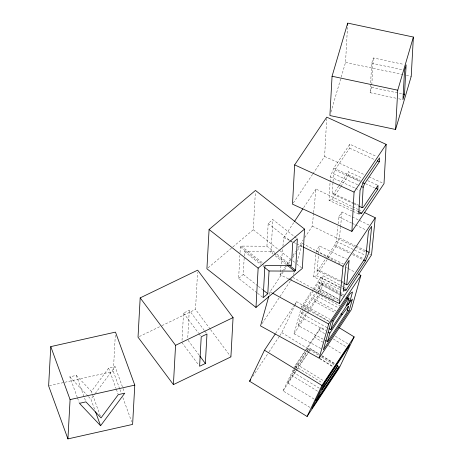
<?xml version="1.0" encoding="UTF-8"?>
<svg xmlns="http://www.w3.org/2000/svg" width="462" height="462" viewBox="0 0 462 462"><rect width="100%" height="100%" fill="white"/><g stroke="black" fill="none" stroke-linecap="round" stroke-linejoin="round"><path stroke-width="0.35" stroke-dasharray="2.31 1.73" d="M119.675 388.848L113.323 371.402L115.402 333.541M182.028 340.367L183.53 313.057L189.281 310.285L204.383 330.538M187.78 337.595L189.281 310.285M210.193 329.123L195.518 309.453L197.563 272.303M257.022 292.821L238.623 278.326L239.882 255.469M240.038 252.61L240.35 246.893L241.314 246.084L266.932 246.223L274.734 252.373M238.623 278.326L243.266 274.422L244.242 256.641M244.282 255.931L244.513 251.663L270.131 251.796L272.921 253.996M232.871 246.939L253.303 229.735L255.382 191.869M266.932 246.223L268.179 223.464L272.823 219.554L294.005 236.244M270.131 251.796L271.09 250.987L272.823 219.554M312.97 173.747L324.613 156.445L326.732 117.868M352.298 211.036L329.054 200.381L330.035 182.519M330.076 181.809L330.353 176.807L333.778 168.104L349.832 144.242L376.299 156.375M353.661 203.748L332.357 193.982L333.01 182.068M333.05 181.37L333.472 173.66L334.892 170.056L349.613 148.169L349.832 144.242M330.913 112.087L345.536 62.393L347.464 27.385M340.881 186.411L348.105 175.675L348.319 171.743L361.879 177.957M395.957 98.192L370.102 92.7L371.719 63.236L373.284 57.917L404.031 64.449M370.102 92.7L371.667 87.387L373.284 57.917M288.45 278.805L280.076 274.751L282.64 249.041M282.923 246.188L283.778 237.618L294.115 222.026M304.724 237.572L312.277 226.172L313.559 213.323M313.629 212.607L315.979 189.039L352.056 206.52M339.437 289.304L313.669 276.825L316.048 252.939M316.123 252.235L316.262 250.831L319.479 245.969L346.535 259.078M342.81 282.911L317.042 270.426L319.479 245.969M326.946 256.797L334.875 244.831L336.365 241.28L337.826 226.605M338.103 223.81L338.802 216.828L342.024 211.966L351.686 216.649M313.669 276.825L316.516 275.681L335.839 246.535L339.431 237.965L340.482 227.425M340.552 226.721L342.024 211.966M269.288 294.519L270.051 291.788L283.963 270.801M293.503 274.619L294.265 271.887M296.927 262.329L302.252 243.214L335.655 261.579M320.836 348.504L294.023 333.766L301.057 308.506M301.247 307.825L301.628 306.456L312.67 289.801M323.134 339.206L298.192 325.491L300.571 316.961L304.158 311.55M327.084 327.598L301.519 313.548L302.252 310.92M302.437 310.262L303.898 305.012L313.611 290.355M316.285 291.268L318.012 287.843L319.606 282.138L340.806 293.792M307.617 311.278L317.515 296.35L319.207 290.275L338.536 300.901M338.71 299.503L318.757 288.536L320.842 284.401L323.215 275.866L340.055 285.123M320.339 292.914L323.111 282.958L339.322 291.868M279.799 335.655L281.785 332.657L294.496 306.167M294.808 305.521L296.668 301.646L329.083 321.512M309.944 407.386L283.039 390.892L293.416 369.265M293.722 368.63L294.941 366.083L304.799 351.212M314.044 399.053L287.745 382.934L291.464 375.179L295.391 369.259M319.254 388.201L292.954 372.077L294.814 368.202M295.126 367.556L296.673 364.327L305.769 350.606M307.565 350.895L309.055 347.794L319.45 354.163M309.095 351.409L310.285 348.931L319.461 354.556M306.167 350.011L319.213 330.324L320.703 327.223L325.594 330.22M303.655 207.629L315.979 189.039M280.076 274.751L286.434 265.153M286.833 264.559L291.204 257.958M292.798 255.561L295.582 251.363M297.967 247.765L303.13 239.969M284.361 270.201L287.942 264.801M288.34 264.2L291.118 260.008M292.712 257.605L295.495 253.407M297.482 250.41L302.252 243.214M262.133 323.527L290.361 280.948M290.754 280.347L291.949 278.546M275.6 333.431L294.681 304.643M295.079 304.042L296.668 301.646M316.892 271.968L326.547 257.392M252.766 376.432L268.67 352.448M269.063 351.848L279.4 336.255M313.063 289.206L320.946 277.31L323.215 275.866M313.998 289.772L318.664 282.738L319.606 282.138M301.519 313.548L303.852 310.031M304.239 309.442L315.898 291.857M304.556 310.943L312.93 298.319L317.533 292.417M298.192 325.491L307.224 311.867M294.023 333.766L307.496 313.438M307.894 312.838L319.785 294.9M305.197 350.618L320.703 327.223M292.954 372.077L295.31 368.526M295.703 367.931L306.699 351.345M307.091 350.756L309.055 347.794M295.784 368.664L306.78 352.079M287.745 382.934L295.657 371.003M296.05 370.409L307.519 353.107M307.911 352.512L310.285 348.931M283.039 390.892L296.91 369.97M297.303 369.369L308.801 352.032M293.306 202.98L312.572 174.341M332.357 193.982L333.599 193.63L338.767 185.943M339.166 185.349L348.319 171.743M329.054 200.381L332.051 199.538L340.477 187.006M100.3 415.91L91.378 391.401L108.634 368.127L115.102 366.678L124.266 391.857M94.566 409.193L90.945 399.255L94.756 394.115M95.184 393.543L115.102 366.678M318.757 288.536L323.111 282.958M317.948 291.88L319.207 290.275M208.027 267.862L232.322 247.401M139.31 336.55L161.278 325.958M161.925 325.646L195.518 309.453M317.042 270.426L318.22 269.952L340.771 280.879M77.287 397.366L69.814 376.825L76.282 375.375L91.378 391.401M49.324 385.741L64.097 382.432M64.796 382.276L113.323 371.402M371.719 63.236L403.164 69.912M345.536 62.393L403.534 74.705M406.329 75.3L411.22 76.34M371.667 87.387L403.107 94.063M398.746 98.787L402.24 99.526M349.613 148.169L374.792 159.713M324.613 156.445L364.426 174.694M368.994 176.79L382.698 183.073M367.688 180.625L377.373 185.06M333.778 168.104L360.25 180.238M348.105 175.675L360.372 181.295M365.534 183.662L374.572 187.809M334.892 170.056L360.071 181.601M333.472 173.66L359.297 185.499M330.353 176.807L354.885 188.051M355.532 188.346L359.401 190.125M333.599 193.63L352.962 202.512M353.609 202.806L358.772 205.174M354.308 204.042L358.177 205.821M332.051 199.538L352.061 208.714M352.708 209.009L357.877 211.377M352.945 211.33L358.108 213.698M352.697 206.832L357.854 209.326M358.495 209.638L362.364 211.509M352.327 216.961L369.08 225.075M338.802 216.828L351.686 223.065M352.327 223.377L354.908 224.63M355.549 224.942L365.858 229.932M339.431 237.965L355.532 245.767M356.179 246.079L365.84 250.756M312.277 226.172L354.793 246.772M355.44 247.083L365.742 252.079M369.612 253.95L370.899 254.574M336.365 241.28L364.709 255.012M334.875 244.831L350.335 252.321M352.91 253.569L363.219 258.564M335.839 246.535L350.011 253.401M352.587 254.649L363.542 259.956M316.262 250.831L343.318 263.935M283.778 237.618L289.576 240.425M290.223 240.737L292.798 241.984M293.439 242.296L296.021 243.549M296.662 243.861L302.46 246.668M341.412 281.191L345.281 283.062M316.516 275.681L342.284 288.161M338.178 262.965L340.067 264.004M346.373 267.469L347.632 268.162M348.261 268.509L354.562 271.974M340.679 285.464L343.174 286.838M343.797 287.179L345.668 288.207M320.946 277.31L340.28 287.936M339.945 292.209L344.311 294.612M341.43 294.138L343.924 295.507M318.664 282.738L344.23 296.789M320.842 284.401L339.547 294.687M340.171 295.027L342.665 296.396M318.012 287.843L339.218 299.497M292.746 277.35L333.714 299.867M321.026 295.588L339.737 305.873M317.515 296.35L338.092 307.657M312.93 298.319L336.001 311.001M314.293 301.207L334.869 312.514M303.898 305.012L330.087 319.409M301.628 306.456L329.065 321.54M270.051 291.788L271.939 292.827M300.571 316.961L325.514 330.671M335.383 336.221L348.227 344.092M319.213 330.324L325.329 334.072M333.281 338.946L346.737 347.193M314.264 336.937L322.828 342.186M328.332 345.559L341.17 353.43M321.899 355.665L334.742 363.536M321.904 356.052L334.748 363.923M281.785 332.657L318.48 355.151M321.54 357.022L334.384 364.893M319.796 358.391L333.252 366.637M319.808 358.778L332.652 366.649M296.673 364.327L323.585 380.821M294.941 366.083L322.464 382.952M291.464 375.179L318.376 391.678M294.565 236.683L296.795 238.444M268.179 223.464L289.368 240.153M289.928 240.592L292.157 242.348M253.303 229.735L279.244 250.173M279.81 250.612L292.215 260.389M292.781 260.834L296.159 263.496M296.725 263.941L302.367 268.387M276.969 254.129L290.35 264.668M271.09 250.987L288.375 264.605M275.15 255.752L286.301 264.535M241.314 246.084L262.497 262.774M240.35 246.893L264.882 266.222M244.513 251.663L260.683 264.397M262.913 266.152L264.027 267.036M243.266 274.422L257.761 285.839M258.316 286.278L262.774 289.795M257.582 293.26L263.155 297.655M69.814 376.825L87.994 396.13M88.485 396.65L90.945 399.255M210.626 329.701L230.908 356.895M204.816 331.115L206.543 333.425M183.53 313.057L198.637 333.31M199.064 333.887L200.364 335.62M188.092 340.332L199.313 355.376M181.912 342.527L198.741 365.09M119.918 389.518L121.136 392.873M122.846 397.568L131.641 421.719M108.634 368.127L116.106 388.669M116.349 389.327L118.041 393.965M76.282 375.375L85.689 401.218M77.529 398.025L79.221 402.668"/><path stroke-width="0.69" d="M50.78 346.61L48.62 385.897L67.92 438.9L132.617 424.405L134.777 385.112L115.483 332.109L50.78 346.61L70.08 399.607L67.92 438.9M140.182 297.88L138.023 337.173L173.406 384.615L230.908 356.895L233.067 317.602L197.678 270.16L140.182 297.88L175.566 345.322L173.406 384.615M209.078 229.498L206.918 268.792L255.983 307.438L302.367 268.387L304.527 229.094L255.463 190.442L209.078 229.498L258.142 268.151L255.983 307.438M205.353 363.473L206.976 334.009L201.224 336.781L199.607 366.245L205.353 363.473L199.746 355.954M269.046 270.986L294.664 271.125L295.622 270.316L297.349 238.883L292.712 242.787L291.464 265.546L265.846 265.413L264.882 266.222L263.155 297.655L267.793 293.745L269.046 270.986L264.587 267.475M294.664 164.882L292.504 204.169L351.9 231.398L384.003 183.668L386.163 144.381L326.767 117.152L294.664 164.882L354.059 192.105L351.9 231.398M332.062 76.247L329.903 115.54L395.582 129.487L411.22 76.34L413.38 37.047L347.695 23.1L332.062 76.247L397.742 90.194L395.582 129.487M347.58 25.243L347.661 23.816M362.052 207.594L363.172 187.272L364.587 183.668L379.314 161.781L379.527 157.854L363.478 181.716L360.048 190.419L358.755 213.993L361.746 213.149L377.801 189.287L378.014 185.36L363.294 207.242L362.052 207.594L358.824 206.116M404.504 94.358L406.127 64.894L404.562 70.207L402.939 99.677L404.504 94.358L403.107 94.063M289.091 279.123L339.339 303.465L343.047 266.331L375.248 217.752L364.293 212.445M346.673 284.783L349.116 260.325L345.894 265.188L343.301 291.181L346.154 290.038L365.471 260.891L369.063 252.321L371.656 226.322L368.433 231.185L365.996 255.636L364.506 259.188L347.857 284.309L346.673 284.783L344.098 283.535M375.248 217.752L371.54 254.885L339.339 303.465M268.722 296.569L260.545 325.924L319.155 358.148L351.357 309.569L360.868 275.439L358.345 274.053M319.155 358.148L328.667 324.012L360.868 275.439M325.629 340.575L327.5 341.603L329.88 333.073L342.232 314.426L348.51 306.387L346.021 305.012M328.956 328.626L330.827 329.66L333.206 321.125L347.973 298.85L348.914 298.25L347.043 297.222M348.914 298.25L347.32 303.956L345.593 307.38L330.827 329.66M348.51 306.387L346.818 312.456L327.5 341.603M348.065 304.649L350.15 300.514L352.523 291.978L350.254 293.422L330.936 322.568L323.331 349.873L349.087 311.013L352.419 299.07L348.065 304.649L346.818 303.961M397.742 90.194L413.38 37.047M338.865 327.512L354.158 336.885L339.275 367.896L307.074 416.47L249.584 381.231L264.466 350.219L275.202 334.026M307.074 416.47L321.956 385.458L354.158 336.885M316.487 400.554L320.212 392.798L336.313 368.514L337.797 365.413L321.696 389.697L325.415 381.947L347.961 347.944L349.445 344.843L323.689 383.703L311.781 408.512L337.543 369.652L339.027 366.551L316.487 400.554L315.269 399.803M294.513 221.425L302.858 208.83M249.584 381.231L250.779 379.435M354.059 192.105L386.163 144.381M100.595 425.756L124.752 393.179L118.278 394.629L101.028 417.902L85.932 401.876L79.458 403.326L100.595 425.756L95.53 411.844M258.142 268.151L304.527 229.094M175.566 345.322L233.067 317.602M70.08 399.607L134.777 385.112M377.373 160.897L379.314 161.781M375.866 188.398L377.801 189.287M362.653 182.779L364.587 183.668M361.232 186.388L363.172 187.272M358.518 211.671L361.746 213.149M365.84 250.756L369.063 252.321M363.542 259.956L365.471 260.891M303.107 246.979L343.047 266.331M343.572 288.785L346.154 290.038M346.725 298.163L347.973 298.85M348.279 299.486L350.15 300.514M347.222 309.985L349.087 311.013M340.985 313.744L342.232 314.426M331.959 320.437L333.206 321.125M272.574 293.174L328.667 324.012M328.008 332.045L329.88 333.073M264.466 350.219L321.956 385.458M289.489 265.483L295.622 270.316M287.416 265.413L294.664 271.125M263.334 290.234L267.793 293.745"/></g></svg>
